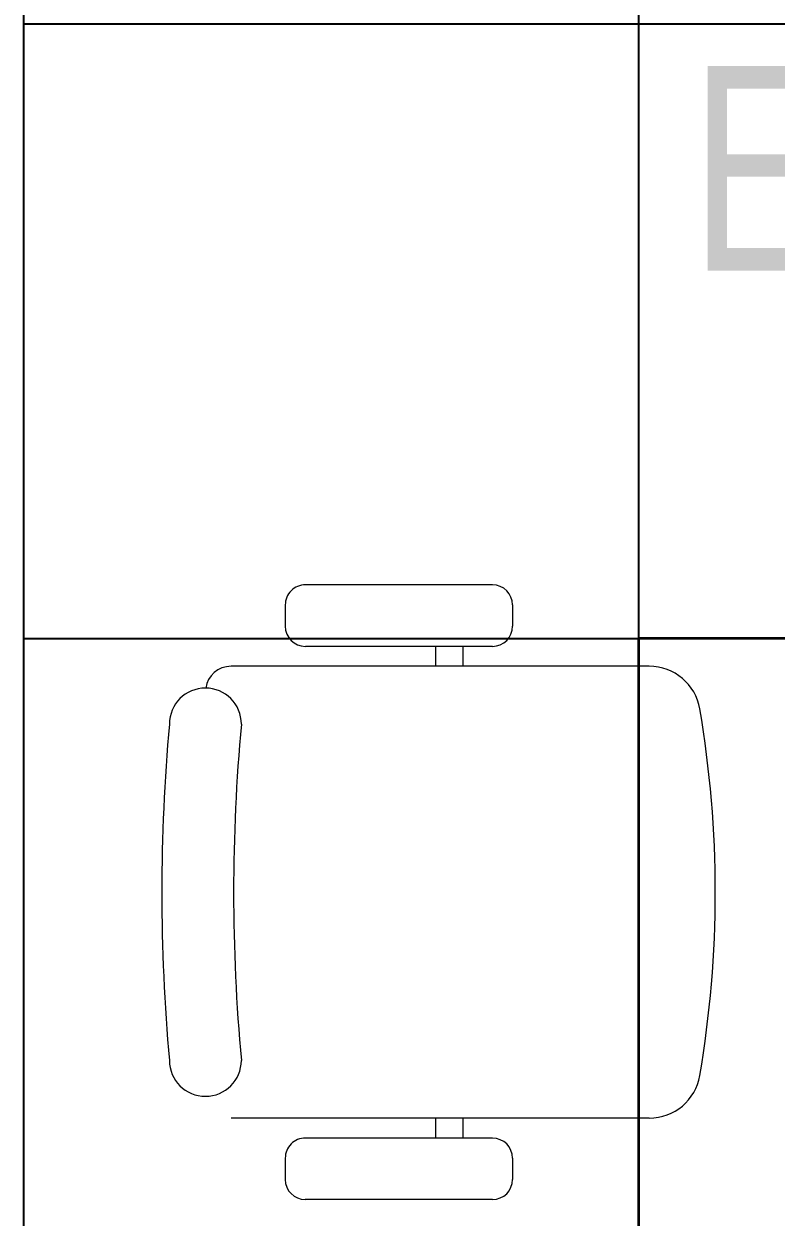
# Model space of a CAD drawing. Extents: x -12260 to 57327, y -29287 to 19916.
# Drawn here: x 39476 to 40210, y 6170 to 7335 of the extents above; entities that cross this region are included whole.
import ezdxf
from ezdxf.enums import TextEntityAlignment as Align

# ---------------------------------------------------------------- set-up
doc = ezdxf.new("R2010")
doc.units = 0
doc.header["$LTSCALE"] = 0.25
doc.linetypes.add('DASHDOT', pattern=[25.4, 12.7, -6.35, 0, -6.35])
for name, color, linetype, lineweight in [('01-First Floor$0$72_EGR_BASE_TEXT', 252, 'Continuous', 5), ('01-First Floor$0$LOADING', 253, 'Continuous', 5), ('01-First Floor$0$NEW Wall', 166, 'Continuous', 5), ('01-First Floor$0$Walls', 251, 'Continuous', 5), ('E-LITE-CIRC-NUMB', 6, 'Continuous', 25), ('E-LITE-CLNG', 150, 'Continuous', 35), ('E-LITE-CLNG-CNDT', 6, 'DASHDOT', 35), ('E-LITE-CTRL', 6, 'Continuous', 25), ('E-LITE-IDEN', 6, 'Continuous', 25)]:
    doc.layers.add(name, color=color, linetype=linetype, lineweight=lineweight)
doc.layers.add('01-First Floor$0$FALSE CEILING', color=251, linetype='Continuous')
doc.styles.add('01-First Floor$0$X3G_ENTITY_9EC9', font='swisscl.ttf', dxfattribs={"height": 0.2})
doc.styles.add('DC_SIMPLEX', font='SIMPLEX.shx', dxfattribs={"width": 0.7})

# ---------------------------------------------------------------- blocks, each defined once
blk = doc.blocks.new('*X410')
at = {"color": 0}
for p, q in [((5, 3), (5, 3)), ((5, 3), (5, 3)), ((5, 3), (5, 3)), ((5, 3), (5, 3)), ((5, 3), (5, 3)), ((5, 3), (5, 3)), ((5, 3), (5, 3)), ((5, 3), (5, 3)), ((5, 3), (5, 3)), ((5, 3), (5, 3)), ((5, 3), (5, 3)), ((5, 3), (5, 3)), ((5, 3), (5, 3)), ((5, 3), (5, 3)), ((5, 3), (5, 3)), ((5, 3), (5, 3)), ((5, 3), (5, 3)), ((5, 3), (5, 3)), ((5, 3), (5, 3)), ((5, 3), (5, 3)), ((5, 3), (5, 3)), ((5, 3), (5, 3)), ((5, 3), (5, 3)), ((5, 3), (5, 3)), ((5, 3), (5, 3)), ((5, 3), (5, 3)), ((5, 3), (5, 3)), ((5, 3), (5, 3)), ((5, 3), (5, 3)), ((5, 3), (5, 3)), ((5, 3), (5, 3)), ((5, 3), (5, 3)), ((5, 3), (5, 3)), ((5, 3), (5, 3)), ((5, 3), (5, 3)), ((5, 3), (5, 3)), ((5, 3), (5, 3)), ((5, 3), (5, 3)), ((5, 3), (5, 3)), ((5, 3), (5, 3)), ((5, 3), (5, 3)), ((5, 3), (5, 3)), ((5, 3), (5, 3)), ((5, 3), (5, 3)), ((5, 3), (5, 3)), ((5, 3), (5, 3)), ((5, 3), (5, 3)), ((5, 3), (5, 3)), ((5, 3), (5, 3)), ((5, 3), (5, 3)), ((5, 3), (5, 3)), ((5, 3), (5, 3)), ((5, 3), (5, 3)), ((5, 3), (5, 3)), ((5, 3), (5, 3)), ((5, 3), (5, 3)), ((5, 3), (5, 3)), ((5, 3), (5, 3)), ((5, 3), (5, 3)), ((5, 3), (5, 3)), ((5, 3), (5, 3)), ((5, 3), (5, 3)), ((5, 3), (5, 3)), ((5, 3), (5, 3)), ((5, 3), (5, 3)), ((5, 3), (5, 3)), ((6, 3), (5, 3)), ((5, 3), (5, 3)), ((6, 3), (5, 3)), ((5, 3), (5, 3)), ((6, 3), (5, 3)), ((5, 3), (5, 3)), ((6, 3), (5, 3)), ((5, 3), (5, 3)), ((5, 3), (5, 3)), ((5, 3), (5, 3)), ((5, 3), (5, 3)), ((5, 3), (5, 3)), ((5, 3), (5, 3)), ((5, 3), (5, 3)), ((5, 3), (5, 3)), ((5, 3), (5, 3)), ((5, 3), (5, 3)), ((5, 3), (5, 3)), ((5, 3), (5, 3)), ((5, 3), (5, 3)), ((5, 3), (5, 3)), ((5, 3), (5, 3)), ((5, 3), (5, 3)), ((5, 3), (5, 3)), ((5, 3), (5, 3)), ((5, 3), (5, 3)), ((5, 3), (5, 3)), ((5, 3), (5, 3)), ((5, 3), (5, 3)), ((5, 3), (5, 3)), ((6, 3), (6, 3)), ((6, 3), (6, 3)), ((6, 3), (6, 3)), ((6, 3), (6, 3)), ((6, 3), (6, 3)), ((6, 3), (6, 3)), ((6, 3), (6, 3)), ((6, 3), (6, 3)), ((6, 3), (6, 3)), ((6, 3), (6, 3)), ((6, 3), (6, 3)), ((6, 3), (6, 3)), ((6, 3), (6, 3)), ((6, 3), (6, 3)), ((6, 3), (6, 3)), ((6, 3), (6, 3)), ((6, 3), (6, 3)), ((6, 3), (6, 3)), ((6, 3), (6, 3)), ((6, 3), (6, 3)), ((6, 3), (6, 3)), ((6, 3), (6, 3)), ((6, 3), (6, 3)), ((6, 3), (6, 3)), ((6, 3), (6, 3)), ((6, 3), (6, 3)), ((6, 3), (6, 3)), ((6, 3), (6, 3)), ((6, 3), (6, 3)), ((6, 3), (6, 3)), ((6, 3), (6, 3)), ((6, 3), (6, 3)), ((6, 3), (6, 3)), ((6, 3), (6, 3)), ((6, 3), (6, 3)), ((6, 3), (6, 3)), ((6, 3), (6, 3)), ((6, 3), (6, 3)), ((6, 3), (6, 3)), ((6, 3), (6, 3)), ((6, 3), (6, 3)), ((6, 3), (6, 3)), ((6, 3), (6, 3)), ((6, 3), (6, 3)), ((6, 3), (6, 3)), ((6, 3), (6, 3)), ((6, 3), (6, 3)), ((6, 3), (6, 3)), ((6, 3), (6, 3)), ((6, 3), (6, 3)), ((6, 3), (6, 3)), ((6, 3), (6, 3)), ((6, 3), (6, 3)), ((6, 3), (6, 3)), ((6, 3), (6, 3)), ((6, 3), (6, 3)), ((6, 3), (6, 3)), ((6, 3), (6, 3)), ((6, 3), (6, 3)), ((6, 3), (6, 3)), ((6, 3), (6, 3)), ((6, 3), (6, 3)), ((6, 3), (6, 3)), ((6, 3), (6, 3)), ((6, 3), (6, 3)), ((6, 3), (6, 3)), ((6, 3), (6, 3)), ((6, 3), (6, 3)), ((6, 3), (6, 3)), ((6, 3), (6, 3)), ((6, 3), (6, 3)), ((6, 3), (6, 3)), ((6, 3), (6, 3)), ((6, 3), (6, 3)), ((6, 3), (6, 3)), ((6, 3), (6, 3)), ((6, 3), (6, 3)), ((6, 3), (6, 3)), ((6, 3), (6, 3)), ((6, 3), (6, 3)), ((6, 3), (6, 3)), ((6, 3), (6, 3)), ((6, 3), (6, 3)), ((6, 3), (6, 3)), ((6, 3), (6, 3)), ((6, 3), (6, 3)), ((6, 3), (6, 3)), ((6, 3), (6, 3)), ((6, 3), (6, 3)), ((6, 3), (6, 3)), ((6, 3), (6, 3)), ((6, 3), (6, 3)), ((6, 3), (6, 3)), ((6, 3), (6, 3)), ((6, 3), (6, 3)), ((6, 3), (6, 3)), ((6, 3), (6, 3)), ((6, 3), (6, 3)), ((6, 3), (6, 3)), ((6, 3), (6, 3)), ((6, 3), (6, 3)), ((6, 3), (6, 3)), ((6, 3), (6, 3)), ((6, 3), (6, 3)), ((6, 3), (6, 3)), ((6, 3), (6, 3)), ((6, 3), (6, 3)), ((6, 3), (6, 3)), ((6, 3), (6, 3)), ((6, 3), (6, 3)), ((6, 3), (6, 3)), ((6, 3), (6, 3)), ((6, 3), (6, 3)), ((6, 3), (6, 3)), ((6, 3), (6, 3)), ((6, 3), (6, 3)), ((6, 3), (6, 3)), ((6, 3), (6, 3)), ((6, 3), (6, 3)), ((6, 3), (6, 3)), ((6, 3), (6, 3)), ((6, 3), (6, 3)), ((6, 3), (6, 3)), ((6, 3), (6, 3)), ((6, 3), (6, 3)), ((6, 3), (6, 3)), ((6, 3), (6, 3)), ((6, 3), (6, 3)), ((6, 3), (6, 3)), ((6, 3), (6, 3)), ((6, 3), (6, 3)), ((6, 3), (6, 3)), ((6, 3), (6, 3)), ((6, 3), (6, 3)), ((6, 3), (6, 3)), ((6, 3), (6, 3)), ((6, 3), (6, 3)), ((6, 3), (6, 3)), ((6, 3), (6, 3)), ((6, 3), (6, 3)), ((6, 3), (6, 3)), ((6, 3), (6, 3)), ((6, 3), (6, 3)), ((6, 3), (6, 3)), ((6, 3), (6, 3)), ((6, 3), (6, 3)), ((6, 3), (6, 3)), ((6, 3), (6, 3)), ((6, 3), (6, 3)), ((6, 3), (6, 3)), ((6, 3), (6, 3)), ((6, 3), (6, 3)), ((6, 3), (6, 3)), ((6, 3), (6, 3)), ((6, 3), (6, 3)), ((6, 3), (6, 3)), ((6, 3), (6, 3)), ((6, 3), (6, 3)), ((6, 3), (6, 3)), ((6, 3), (6, 3)), ((6, 3), (6, 3)), ((6, 3), (6, 3)), ((6, 3), (6, 3)), ((6, 3), (6, 3)), ((6, 3), (6, 3)), ((6, 3), (6, 3)), ((6, 3), (6, 3)), ((6, 3), (6, 3)), ((6, 3), (6, 3)), ((6, 3), (6, 3)), ((6, 3), (6, 3)), ((6, 3), (6, 3)), ((6, 3), (6, 3)), ((6, 3), (6, 3)), ((6, 3), (6, 3)), ((6, 3), (6, 3)), ((6, 3), (6, 3)), ((6, 3), (6, 3)), ((6, 3), (6, 3)), ((6, 3), (6, 3)), ((6, 3), (6, 3)), ((6, 3), (6, 3)), ((6, 3), (6, 3)), ((6, 3), (6, 3)), ((6, 3), (6, 3)), ((6, 3), (6, 3)), ((6, 3), (6, 3)), ((6, 3), (6, 3)), ((6, 3), (6, 3)), ((6, 3), (6, 3)), ((6, 3), (6, 3)), ((6, 3), (6, 3)), ((6, 3), (6, 3)), ((6, 3), (6, 3)), ((6, 3), (6, 3)), ((6, 3), (6, 3)), ((6, 3), (6, 3)), ((6, 3), (6, 3)), ((6, 3), (6, 3)), ((6, 3), (6, 3)), ((6, 3), (6, 3)), ((6, 3), (6, 3)), ((6, 3), (6, 3)), ((6, 3), (6, 3)), ((6, 3), (5, 3)), ((6, 3), (5, 3)), ((6, 3), (5, 3)), ((6, 3), (5, 3)), ((6, 3), (5, 3)), ((6, 3), (6, 3)), ((6, 3), (6, 3)), ((6, 3), (6, 3)), ((6, 3), (6, 3)), ((6, 3), (6, 3)), ((6, 3), (6, 3)), ((6, 3), (6, 3)), ((6, 3), (6, 3)), ((6, 3), (6, 3)), ((6, 3), (6, 3)), ((6, 3), (6, 3)), ((6, 3), (6, 3)), ((6, 3), (6, 3)), ((6, 3), (6, 3)), ((6, 3), (6, 3)), ((6, 3), (6, 3)), ((6, 3), (6, 3)), ((6, 3), (6, 3)), ((6, 3), (6, 3)), ((6, 3), (6, 3)), ((6, 3), (6, 3)), ((6, 3), (6, 3)), ((6, 3), (6, 3)), ((6, 3), (6, 3)), ((6, 3), (6, 3)), ((6, 3), (6, 3)), ((6, 3), (6, 3)), ((6, 3), (6, 3)), ((6, 3), (6, 3)), ((6, 3), (6, 3)), ((6, 3), (6, 3)), ((6, 3), (6, 3)), ((6, 3), (6, 3)), ((6, 3), (6, 3)), ((6, 3), (6, 3)), ((6, 3), (6, 3)), ((6, 3), (6, 3)), ((6, 3), (6, 3)), ((6, 3), (6, 3)), ((6, 3), (6, 3)), ((6, 3), (6, 3)), ((6, 3), (6, 3)), ((6, 3), (6, 3)), ((6, 3), (6, 3)), ((6, 3), (6, 3)), ((6, 3), (6, 3)), ((6, 3), (6, 3)), ((6, 3), (6, 3)), ((6, 3), (6, 3)), ((6, 3), (6, 3)), ((6, 3), (6, 3)), ((6, 3), (6, 3)), ((6, 3), (6, 3)), ((6, 3), (6, 3)), ((6, 3), (6, 3)), ((6, 3), (6, 3)), ((6, 3), (6, 3)), ((6, 3), (6, 3)), ((6, 3), (6, 3)), ((6, 3), (6, 3)), ((6, 3), (6, 3)), ((6, 3), (6, 3)), ((6, 3), (6, 3)), ((6, 3), (6, 3)), ((6, 3), (6, 3)), ((6, 3), (6, 3)), ((6, 3), (6, 3)), ((6, 3), (6, 3)), ((6, 3), (6, 3)), ((6, 3), (6, 3)), ((6, 3), (6, 3)), ((6, 3), (6, 3)), ((6, 3), (6, 3)), ((6, 3), (6, 3)), ((6, 3), (6, 3)), ((6, 3), (6, 3)), ((6, 3), (6, 3)), ((6, 3), (6, 3)), ((6, 3), (6, 3)), ((6, 3), (6, 3)), ((6, 3), (6, 3)), ((6, 3), (6, 3)), ((6, 3), (6, 3)), ((6, 3), (6, 3)), ((6, 3), (6, 3)), ((6, 3), (6, 3)), ((6, 3), (6, 3)), ((6, 3), (6, 3)), ((6, 3), (6, 3)), ((6, 3), (6, 3)), ((6, 3), (6, 3)), ((6, 3), (6, 3)), ((6, 3), (6, 3)), ((6, 3), (6, 3)), ((6, 3), (6, 3)), ((6, 3), (6, 3)), ((6, 3), (6, 3)), ((6, 3), (6, 3)), ((6, 3), (6, 3)), ((6, 3), (6, 3)), ((6, 3), (6, 3)), ((6, 3), (6, 3)), ((6, 3), (6, 3)), ((6, 3), (6, 3)), ((6, 3), (6, 3)), ((6, 3), (6, 3)), ((6, 3), (6, 3)), ((6, 3), (6, 3)), ((6, 3), (6, 3)), ((6, 3), (6, 3)), ((6, 3), (6, 3)), ((6, 3), (6, 3)), ((6, 3), (6, 3)), ((6, 3), (6, 3)), ((6, 3), (6, 3)), ((6, 3), (6, 3)), ((6, 3), (6, 3)), ((6, 3), (6, 3)), ((6, 3), (6, 3)), ((6, 3), (6, 3)), ((6, 3), (6, 3)), ((6, 3), (6, 3)), ((6, 3), (6, 3)), ((6, 3), (6, 3)), ((6, 3), (6, 3)), ((6, 3), (6, 3)), ((6, 3), (6, 3)), ((6, 3), (6, 3)), ((6, 3), (6, 3)), ((6, 3), (6, 3)), ((6, 3), (6, 3)), ((6, 3), (6, 3)), ((6, 3), (6, 3)), ((6, 3), (6, 3)), ((6, 3), (6, 3)), ((6, 3), (6, 3)), ((6, 3), (6, 3)), ((6, 3), (6, 3)), ((6, 3), (6, 3)), ((6, 3), (6, 3)), ((6, 3), (6, 3)), ((6, 3), (6, 3)), ((6, 3), (6, 3)), ((6, 3), (6, 3)), ((6, 3), (6, 3)), ((6, 3), (6, 3)), ((6, 3), (6, 3)), ((6, 3), (6, 3)), ((6, 3), (6, 3)), ((6, 3), (6, 3)), ((6, 3), (6, 3)), ((6, 3), (6, 3)), ((6, 3), (6, 3)), ((6, 3), (6, 3)), ((6, 3), (6, 3)), ((6, 3), (6, 3)), ((6, 3), (6, 3)), ((6, 3), (6, 3)), ((6, 3), (6, 3)), ((6, 3), (6, 3)), ((6, 3), (6, 3)), ((6, 3), (6, 3)), ((6, 3), (6, 3)), ((6, 3), (6, 3)), ((6, 3), (6, 3)), ((6, 3), (6, 3)), ((6, 3), (6, 3)), ((6, 3), (6, 3)), ((6, 3), (6, 3)), ((6, 3), (6, 3)), ((6, 3), (6, 3)), ((6, 3), (6, 3)), ((6, 3), (6, 3)), ((6, 3), (6, 3)), ((6, 3), (6, 3)), ((6, 3), (6, 3)), ((6, 3), (6, 3)), ((6, 3), (6, 3)), ((6, 3), (6, 3)), ((6, 3), (6, 3)), ((6, 3), (6, 3)), ((6, 3), (6, 3)), ((6, 3), (6, 3)), ((6, 3), (6, 3)), ((6, 3), (6, 3)), ((6, 3), (6, 3)), ((6, 3), (6, 3)), ((6, 3), (6, 3)), ((6, 3), (6, 3)), ((6, 3), (6, 3)), ((6, 3), (6, 3)), ((6, 3), (6, 3)), ((6, 3), (6, 3)), ((6, 3), (6, 3)), ((6, 3), (6, 3)), ((6, 3), (6, 3)), ((6, 3), (6, 3)), ((6, 3), (6, 3)), ((6, 3), (6, 3)), ((6, 3), (6, 3)), ((6, 3), (6, 3)), ((6, 3), (6, 3)), ((6, 3), (6, 3)), ((6, 3), (6, 3)), ((6, 3), (6, 3)), ((6, 3), (6, 3)), ((6, 3), (6, 3)), ((6, 3), (6, 3)), ((6, 3), (6, 3)), ((6, 3), (6, 3)), ((6, 3), (6, 3)), ((6, 3), (6, 3)), ((6, 3), (6, 3)), ((6, 3), (6, 3)), ((6, 3), (6, 3)), ((6, 3), (6, 3)), ((6, 3), (6, 3)), ((6, 3), (6, 3)), ((6, 3), (6, 3)), ((6, 3), (6, 3)), ((6, 3), (6, 3)), ((6, 3), (6, 3)), ((6, 3), (6, 3)), ((6, 3), (6, 3)), ((6, 3), (6, 3)), ((6, 3), (6, 3)), ((6, 3), (6, 3)), ((6, 3), (6, 3)), ((6, 3), (6, 3)), ((6, 3), (6, 3)), ((6, 3), (6, 3)), ((6, 3), (6, 3)), ((6, 3), (6, 3)), ((6, 3), (6, 3)), ((6, 3), (6, 3)), ((6, 3), (6, 3)), ((6, 3), (6, 3)), ((6, 3), (6, 3)), ((6, 3), (6, 3)), ((6, 3), (6, 3)), ((6, 3), (6, 3)), ((6, 3), (6, 3)), ((6, 3), (6, 3)), ((6, 3), (6, 3)), ((6, 3), (6, 3)), ((6, 3), (6, 3)), ((6, 3), (6, 3)), ((6, 3), (6, 3)), ((6, 3), (6, 3)), ((6, 3), (6, 3)), ((6, 3), (6, 3)), ((6, 3), (6, 3)), ((6, 3), (6, 3)), ((6, 3), (6, 3)), ((6, 3), (6, 3)), ((6, 3), (6, 3)), ((6, 3), (6, 3)), ((6, 3), (6, 3)), ((6, 3), (6, 3)), ((6, 3), (6, 3)), ((6, 3), (6, 3)), ((6, 3), (6, 3)), ((6, 3), (6, 3)), ((6, 3), (6, 3)), ((6, 3), (6, 3)), ((6, 3), (6, 3)), ((6, 3), (6, 3)), ((6, 3), (6, 3)), ((6, 3), (6, 3)), ((6, 3), (6, 3)), ((6, 3), (6, 3)), ((6, 3), (6, 3)), ((6, 3), (6, 3)), ((6, 3), (6, 3)), ((6, 3), (6, 3)), ((6, 3), (6, 3)), ((6, 3), (6, 3)), ((6, 3), (6, 3)), ((6, 3), (6, 3)), ((6, 3), (6, 3)), ((6, 3), (6, 3)), ((6, 3), (6, 3)), ((6, 3), (6, 3)), ((6, 3), (6, 3)), ((6, 3), (6, 3)), ((6, 3), (6, 3)), ((6, 3), (6, 3)), ((6, 3), (6, 3)), ((6, 3), (6, 3)), ((6, 3), (6, 3)), ((6, 3), (6, 3)), ((6, 3), (6, 3)), ((6, 3), (6, 3)), ((6, 3), (6, 3)), ((6, 3), (6, 3)), ((6, 3), (6, 3)), ((6, 3), (6, 3)), ((6, 3), (6, 3)), ((6, 3), (6, 3)), ((6, 3), (6, 3)), ((6, 3), (6, 3)), ((6, 3), (6, 3)), ((6, 3), (6, 3)), ((6, 3), (6, 3)), ((6, 3), (6, 3)), ((6, 3), (6, 3)), ((6, 3), (6, 3)), ((6, 3), (6, 3)), ((6, 3), (6, 3)), ((6, 3), (6, 3)), ((6, 3), (6, 3)), ((6, 3), (6, 3)), ((6, 3), (6, 3)), ((6, 3), (6, 3)), ((6, 3), (6, 3)), ((6, 3), (6, 3)), ((6, 3), (6, 3))]:
    blk.add_line(p, q, dxfattribs=at)
blk = doc.blocks.new('*X411')
at = {"color": 0}
for p, q in [((13, 1), (13, 1)), ((13, 1), (13, 1)), ((13, 1), (13, 1)), ((13, 1), (13, 1)), ((13, 1), (13, 1)), ((13, 1), (13, 1)), ((13, 1), (13, 1)), ((13, 1), (13, 1)), ((13, 1), (13, 1)), ((13, 1), (13, 1)), ((13, 1), (13, 1)), ((13, 1), (13, 1)), ((13, 1), (13, 1)), ((13, 1), (13, 1)), ((13, 1), (13, 1)), ((13, 1), (14, 1)), ((13, 1), (14, 1)), ((13, 1), (14, 1)), ((13, 1), (13, 1)), ((13, 1), (13, 1)), ((13, 1), (13, 1)), ((13, 1), (13, 1)), ((13, 1), (13, 1)), ((13, 1), (13, 1)), ((13, 1), (13, 1)), ((13, 1), (13, 1)), ((13, 1), (13, 1)), ((13, 1), (13, 1)), ((13, 1), (13, 1)), ((13, 1), (13, 1)), ((13, 1), (13, 1)), ((13, 1), (13, 1)), ((13, 1), (13, 1)), ((13, 1), (13, 1)), ((13, 1), (13, 1)), ((13, 1), (13, 1)), ((13, 1), (13, 1)), ((13, 1), (13, 1)), ((13, 1), (13, 1)), ((13, 1), (13, 1)), ((13, 1), (13, 1)), ((13, 1), (13, 1)), ((13, 1), (13, 1)), ((13, 1), (13, 1)), ((13, 1), (13, 1)), ((13, 1), (13, 1)), ((13, 1), (13, 1)), ((13, 1), (13, 1)), ((13, 1), (13, 1)), ((13, 1), (13, 1)), ((13, 1), (13, 1)), ((13, 1), (13, 1)), ((13, 1), (13, 1)), ((13, 1), (13, 1)), ((13, 1), (13, 1)), ((13, 1), (13, 1)), ((13, 1), (13, 1)), ((13, 1), (13, 1)), ((13, 1), (13, 1)), ((13, 1), (13, 1)), ((13, 1), (13, 1)), ((13, 1), (13, 1)), ((13, 1), (13, 1)), ((13, 1), (13, 1)), ((13, 1), (13, 1)), ((13, 1), (13, 1)), ((13, 1), (13, 1)), ((13, 1), (13, 1)), ((13, 1), (13, 1)), ((13, 1), (13, 1)), ((13, 1), (13, 1)), ((13, 1), (13, 1)), ((13, 1), (13, 1)), ((13, 1), (13, 1)), ((13, 1), (13, 1)), ((13, 1), (13, 1)), ((13, 1), (13, 1)), ((13, 1), (13, 1)), ((13, 1), (13, 1)), ((13, 1), (13, 1)), ((13, 1), (13, 1)), ((13, 1), (13, 1)), ((13, 1), (13, 1)), ((13, 1), (13, 1)), ((13, 1), (13, 1)), ((13, 1), (13, 1)), ((13, 1), (13, 1)), ((13, 1), (13, 1)), ((13, 1), (13, 1)), ((13, 1), (13, 1)), ((13, 1), (13, 1)), ((13, 1), (13, 1)), ((13, 1), (13, 1)), ((13, 1), (13, 1)), ((13, 1), (13, 1)), ((13, 1), (13, 1)), ((13, 1), (13, 1)), ((13, 1), (13, 1)), ((13, 1), (13, 1)), ((13, 1), (13, 1)), ((13, 1), (13, 1)), ((13, 1), (13, 1)), ((13, 1), (13, 1)), ((13, 1), (13, 1)), ((13, 1), (13, 1)), ((13, 1), (13, 1)), ((13, 1), (13, 1)), ((13, 1), (13, 1)), ((13, 1), (13, 1)), ((13, 1), (13, 1)), ((13, 1), (13, 1)), ((13, 1), (13, 1)), ((13, 1), (13, 1)), ((13, 1), (13, 1)), ((13, 1), (13, 1)), ((13, 1), (13, 1)), ((13, 1), (13, 1)), ((13, 1), (13, 1)), ((13, 1), (13, 1)), ((13, 1), (13, 1)), ((13, 1), (13, 1)), ((13, 1), (13, 1)), ((13, 1), (13, 1)), ((13, 1), (14, 1)), ((13, 0), (13, 0)), ((13, 0), (13, 0)), ((13, 0), (13, 0)), ((13, 0), (13, 0)), ((13, 0), (13, 0)), ((13, 0), (13, 0)), ((13, 0), (13, 0)), ((13, 0), (13, 0)), ((13, 0), (13, 0)), ((13, 0), (13, 0)), ((13, 0), (13, 0)), ((13, 0), (13, 0)), ((13, 0), (13, 0)), ((13, 0), (13, 0)), ((13, 0), (13, 0)), ((13, 0), (13, 0)), ((13, 0), (13, 0)), ((13, 0), (13, 0)), ((13, 0), (13, 0)), ((13, 0), (13, 0)), ((13, 0), (13, 0)), ((13, 0), (13, 0)), ((13, 0), (13, 0)), ((13, 0), (13, 0)), ((13, 0), (13, 0)), ((13, 0), (13, 0)), ((13, 0), (13, 0)), ((13, 0), (13, 0)), ((13, 0), (13, 0)), ((13, 0), (13, 0)), ((13, 0), (13, 0)), ((13, 0), (13, 0)), ((13, 0), (13, 0)), ((13, 0), (13, 0)), ((13, 0), (13, 0)), ((13, 0), (13, 0)), ((13, 0), (13, 0)), ((13, 0), (13, 0)), ((13, 0), (13, 0)), ((13, 0), (13, 0)), ((13, 0), (13, 0)), ((13, 0), (13, 0)), ((13, 0), (13, 0)), ((13, 0), (13, 0)), ((13, 0), (13, 0)), ((13, 0), (13, 0)), ((13, 0), (13, 0)), ((13, 0), (13, 0)), ((13, 0), (14, 0)), ((13, 0), (14, 0)), ((13, 0), (13, 0)), ((13, 0), (14, 0)), ((14, 1), (14, 1)), ((14, 1), (14, 1)), ((14, 1), (14, 1)), ((14, 1), (14, 1)), ((14, 1), (14, 1)), ((14, 1), (14, 1)), ((14, 1), (14, 1)), ((14, 1), (14, 1)), ((14, 1), (14, 1)), ((14, 1), (14, 1)), ((14, 1), (14, 1)), ((14, 1), (14, 1)), ((14, 1), (14, 1)), ((14, 1), (14, 1)), ((14, 1), (14, 1)), ((14, 1), (14, 1)), ((14, 1), (14, 1)), ((14, 1), (14, 1)), ((14, 1), (14, 1)), ((14, 1), (14, 1)), ((14, 1), (14, 1)), ((14, 1), (14, 1)), ((14, 1), (14, 1)), ((14, 1), (14, 1)), ((14, 1), (14, 1)), ((14, 1), (14, 1)), ((14, 1), (14, 1)), ((14, 1), (14, 1)), ((14, 1), (14, 1)), ((14, 1), (14, 1)), ((14, 1), (14, 1)), ((14, 1), (14, 1)), ((14, 1), (14, 1)), ((14, 1), (14, 1)), ((14, 1), (14, 1)), ((14, 1), (14, 1)), ((14, 1), (14, 1)), ((14, 1), (14, 1)), ((14, 1), (14, 1)), ((14, 1), (14, 1)), ((14, 1), (14, 1)), ((14, 1), (14, 1)), ((14, 1), (14, 1)), ((14, 1), (14, 1)), ((14, 1), (14, 1)), ((14, 1), (14, 1)), ((14, 1), (14, 1)), ((14, 1), (14, 1)), ((14, 1), (14, 1)), ((14, 1), (14, 1)), ((14, 1), (14, 1)), ((14, 1), (14, 1)), ((14, 1), (14, 1)), ((14, 1), (14, 1)), ((14, 1), (14, 1)), ((14, 1), (14, 1)), ((14, 1), (14, 1)), ((14, 1), (14, 1)), ((14, 1), (14, 1)), ((14, 1), (14, 1)), ((14, 1), (14, 1)), ((14, 1), (14, 1)), ((14, 1), (14, 1)), ((14, 1), (14, 1)), ((14, 1), (14, 1)), ((14, 1), (14, 1)), ((14, 1), (14, 1)), ((14, 1), (14, 1)), ((14, 1), (14, 1)), ((14, 1), (14, 1)), ((14, 1), (14, 1)), ((14, 1), (14, 1)), ((14, 1), (14, 1)), ((14, 1), (14, 1)), ((14, 1), (14, 1)), ((14, 1), (14, 1)), ((14, 1), (14, 1)), ((14, 1), (14, 1)), ((14, 1), (14, 1)), ((14, 1), (14, 1)), ((14, 1), (14, 1)), ((14, 1), (14, 1)), ((14, 1), (14, 1)), ((14, 1), (14, 1)), ((14, 1), (14, 1)), ((14, 1), (14, 1)), ((14, 1), (14, 1)), ((14, 1), (14, 1)), ((14, 1), (14, 1)), ((14, 1), (14, 1)), ((14, 1), (14, 1)), ((14, 1), (14, 1)), ((14, 1), (14, 1)), ((14, 1), (14, 1)), ((14, 0), (14, 0)), ((14, 0), (14, 0)), ((14, 0), (14, 0)), ((14, 0), (14, 0)), ((14, 0), (14, 0)), ((14, 0), (14, 0)), ((14, 0), (14, 0)), ((14, 0), (14, 0)), ((14, 0), (14, 0)), ((14, 0), (14, 0)), ((14, 0), (14, 0)), ((14, 0), (14, 0)), ((14, 0), (14, 0)), ((14, 0), (14, 0)), ((14, 0), (14, 0)), ((14, 0), (14, 0)), ((14, 0), (14, 0)), ((14, 0), (14, 0)), ((14, 0), (14, 0)), ((14, 0), (14, 0)), ((14, 0), (14, 0)), ((14, 0), (14, 0)), ((14, 0), (14, 0)), ((14, 0), (14, 0)), ((14, 0), (14, 0)), ((14, 0), (14, 0)), ((14, 0), (14, 0)), ((14, 0), (14, 0)), ((14, 0), (14, 0)), ((14, 0), (14, 0)), ((14, 0), (14, 0)), ((14, 0), (14, 0)), ((14, 0), (14, 0)), ((14, 0), (14, 0)), ((14, 0), (14, 0)), ((14, 0), (14, 0)), ((14, 0), (14, 0)), ((14, 0), (14, 0)), ((14, 0), (14, 0)), ((14, 0), (14, 0)), ((14, 0), (14, 0)), ((14, 0), (14, 0)), ((14, 0), (14, 0)), ((14, 0), (14, 0)), ((14, 0), (14, 0)), ((14, 0), (14, 0)), ((14, 0), (14, 0)), ((14, 0), (14, 0)), ((13, 0), (13, 0)), ((13, 0), (14, 0)), ((13, 0), (13, 0)), ((13, 0), (14, 0)), ((13, 0), (13, 0)), ((13, 0), (14, 0)), ((13, 0), (13, 0)), ((13, 0), (13, 0)), ((13, 0), (13, 0)), ((13, 0), (13, 0)), ((13, 0), (14, 0)), ((13, 0), (13, 0)), ((13, 0), (14, 0)), ((13, 0), (13, 0)), ((13, 0), (14, 0)), ((13, 0), (13, 0)), ((13, 0), (14, 0)), ((13, 0), (13, 0)), ((13, 0), (14, 0)), ((13, 0), (13, 0)), ((13, 0), (14, 0)), ((13, 0), (13, 0)), ((13, 0), (14, 0)), ((13, 0), (13, 0)), ((13, 0), (13, 0)), ((13, 0), (13, 0)), ((13, 0), (14, 0)), ((13, 0), (13, 0)), ((13, 0), (14, 0)), ((13, 0), (13, 0)), ((13, 0), (14, 0)), ((13, 0), (13, 0)), ((13, 0), (14, 0)), ((13, 0), (13, 0)), ((13, 0), (13, 0)), ((13, 0), (13, 0)), ((13, 0), (13, 0)), ((13, 0), (13, 0)), ((13, 0), (13, 0)), ((13, 0), (13, 0)), ((13, 0), (13, 0)), ((13, 0), (13, 0)), ((13, 0), (13, 0)), ((13, 0), (13, 0)), ((13, 0), (13, 0)), ((13, 0), (13, 0)), ((13, 0), (13, 0)), ((13, 0), (13, 0)), ((13, 0), (13, 0)), ((13, 0), (13, 0)), ((13, 0), (13, 0)), ((13, 0), (13, 0)), ((13, 0), (13, 0)), ((13, 0), (13, 0)), ((13, 0), (13, 0)), ((13, 0), (13, 0)), ((13, 0), (13, 0)), ((13, 0), (13, 0)), ((13, 0), (13, 0)), ((13, 0), (13, 0)), ((13, 0), (13, 0)), ((13, 0), (13, 0)), ((13, 0), (13, 0)), ((13, 0), (13, 0)), ((13, -1), (13, -1)), ((13, -1), (13, -1)), ((13, -1), (13, -1)), ((13, -1), (13, -1)), ((13, -1), (13, -1)), ((13, -1), (14, -1)), ((13, -1), (13, -1)), ((14, 0), (14, 0)), ((14, 0), (14, 0)), ((14, 0), (14, 0)), ((14, 0), (14, 0)), ((14, 0), (14, 0)), ((14, 0), (14, 0)), ((14, 0), (14, 0)), ((14, 0), (14, 0)), ((14, 0), (14, 0)), ((14, 0), (14, 0)), ((14, 0), (14, 0)), ((14, 0), (14, 0)), ((14, 0), (14, 0)), ((14, 0), (14, 0)), ((14, 0), (14, 0)), ((13, 0), (14, 0)), ((14, 0), (14, 0)), ((14, 0), (14, 0)), ((14, 0), (14, 0)), ((14, 0), (14, 0)), ((14, 0), (14, 0)), ((14, 0), (14, 0)), ((14, 0), (14, 0)), ((14, 0), (14, 0)), ((14, 0), (14, 0)), ((14, 0), (14, 0)), ((14, 0), (14, 0)), ((14, 0), (14, 0)), ((14, 0), (14, 0)), ((14, 0), (14, 0)), ((14, 0), (14, 0)), ((14, 0), (14, 0)), ((14, 0), (14, 0)), ((14, 0), (14, 0)), ((14, 0), (14, 0)), ((14, 0), (14, 0)), ((14, 0), (14, 0)), ((14, 0), (14, 0)), ((14, 0), (14, 0)), ((14, 0), (14, 0)), ((14, 0), (14, 0)), ((14, 0), (14, 0)), ((14, 0), (14, 0)), ((14, 0), (14, 0)), ((14, 0), (14, 0)), ((14, 0), (14, 0)), ((14, 0), (14, 0)), ((14, 0), (14, 0)), ((14, 0), (14, 0)), ((14, 0), (14, 0)), ((14, -1), (14, -1)), ((14, -1), (14, -1)), ((14, -1), (14, -1)), ((14, -1), (14, -1)), ((14, -1), (14, -1))]:
    blk.add_line(p, q, dxfattribs=at)
blk = doc.blocks.new('01-First Floor$0$GF21018-P')
at = {"color": 0}
for p, q in [((-0.2207, 0.4756), (-0.2207, 0.0675)), ((0.2205, 0.4756), (0.2205, 0.0675)), ((-0.2806, 0.3422), (-0.2598, 0.3422)), ((0.2596, 0.3422), (0.2804, 0.3422)), ((-0.3002, 0.3226), (-0.3002, 0.14)), ((-0.2402, 0.3226), (-0.2402, 0.14)), ((0.24, 0.3226), (0.24, 0.14)), ((0.3, 0.3226), (0.3, 0.14)), ((-0.2402, 0.2937), (-0.2207, 0.2937)), ((0.2205, 0.2937), (0.24, 0.2937)), ((-0.2402, 0.2671), (-0.2207, 0.2671)), ((0.2205, 0.2671), (0.24, 0.2671)), ((-0.2806, 0.1204), (-0.2598, 0.1204)), ((0.2596, 0.1204), (0.2804, 0.1204))]:
    blk.add_line(p, q, dxfattribs=at)
for points in [[(0.24, 0.2937), (0.24, 0.2937), (0.24, 0.2937), (0.24, 0.2937), (0.24, 0.2937), (0.24, 0.2937), (0.24, 0.2937), (0.24, 0.2937), (0.24, 0.2937), (0.24, 0.2937), (0.24, 0.2937), (0.24, 0.2937), (0.24, 0.2937), (0.24, 0.2937), (0.24, 0.2937), (0.24, 0.2937), (0.24, 0.2937), (0.24, 0.2937), (0.24, 0.2937), (0.24, 0.2937), (0.24, 0.2937), (0.24, 0.2937), (0.24, 0.2937), (0.24, 0.2937), (0.24, 0.2937), (0.24, 0.2937), (0.24, 0.2937), (0.24, 0.2937), (0.24, 0.2937), (0.24, 0.2937), (0.24, 0.2937), (0.24, 0.2937), (0.24, 0.2937), (0.24, 0.2937), (0.24, 0.2937), (0.24, 0.2937), (0.24, 0.2937), (0.24, 0.2937), (0.24, 0.2937), (0.24, 0.2937), (0.24, 0.2937), (0.24, 0.2937), (0.24, 0.2937), (0.24, 0.2937), (0.24, 0.2937), (0.24, 0.2937), (0.24, 0.2937), (0.24, 0.2937), (0.24, 0.2937), (0.24, 0.2937), (0.24, 0.2937), (0.24, 0.2937), (0.24, 0.2937), (0.24, 0.2937), (0.24, 0.2937), (0.24, 0.2937), (0.24, 0.2937), (0.24, 0.2937), (0.24, 0.2937), (0.24, 0.2937), (0.24, 0.2937), (0.24, 0.2937), (0.24, 0.2937), (0.24, 0.2937), (0.24, 0.2937), (0.24, 0.2937), (0.24, 0.2937), (0.24, 0.2937), (0.24, 0.2937), (0.24, 0.2937), (0.24, 0.2937), (0.24, 0.2937), (0.24, 0.2937), (0.24, 0.2937), (0.24, 0.2937), (0.24, 0.2937), (0.24, 0.2937), (0.24, 0.2937), (0.24, 0.2937), (0.24, 0.2937), (0.24, 0.2937), (0.24, 0.2937), (0.24, 0.2937), (0.24, 0.2937), (0.24, 0.2937), (0.24, 0.2937), (0.24, 0.2937), (0.24, 0.2937), (0.24, 0.2937), (0.24, 0.2937), (0.24, 0.2937), (0.24, 0.2937), (0.24, 0.2937), (0.24, 0.2937), (0.24, 0.2937), (0.24, 0.2937), (0.24, 0.2937), (0.24, 0.2937), (0.24, 0.2937), (0.24, 0.2937), (0.24, 0.2937), (0.24, 0.2937), (0.24, 0.2937), (0.24, 0.2937), (0.24, 0.2937), (0.24, 0.2937), (0.24, 0.2937), (0.24, 0.2937), (0.24, 0.2937), (0.24, 0.2937), (0.24, 0.2937), (0.24, 0.2937), (0.24, 0.2937), (0.24, 0.2937), (0.24, 0.2937), (0.24, 0.2937), (0.24, 0.2937), (0.24, 0.2937), (0.24, 0.2937), (0.24, 0.2937), (0.24, 0.2937), (0.24, 0.2937), (0.24, 0.2937), (0.24, 0.2937), (0.24, 0.2937), (0.24, 0.2937), (0.24, 0.2937), (0.24, 0.2937), (0.24, 0.2937), (0.24, 0.2937), (0.24, 0.2937), (0.24, 0.2937), (0.24, 0.2937), (0.24, 0.2937), (0.24, 0.2937), (0.24, 0.2937), (0.24, 0.2937), (0.24, 0.2937), (0.24, 0.2937), (0.24, 0.2937), (0.24, 0.2937), (0.24, 0.2937), (0.24, 0.2937), (0.24, 0.2937), (0.24, 0.2937), (0.24, 0.2937), (0.24, 0.2937), (0.24, 0.2937), (0.24, 0.2937), (0.24, 0.2937), (0.24, 0.2937), (0.24, 0.2937), (0.24, 0.2937), (0.24, 0.2937), (0.24, 0.2937), (0.24, 0.2937), (0.24, 0.2937), (0.24, 0.2937), (0.24, 0.2937), (0.24, 0.2937), (0.24, 0.2937), (0.24, 0.2937), (0.24, 0.2937), (0.24, 0.2937), (0.24, 0.2937), (0.24, 0.2937), (0.24, 0.2937), (0.24, 0.2937), (0.24, 0.2937), (0.24, 0.2937), (0.24, 0.2937), (0.24, 0.2937), (0.24, 0.2937), (0.24, 0.2937), (0.24, 0.2937), (0.24, 0.2937), (0.24, 0.2937), (0.24, 0.2937), (0.24, 0.2937), (0.24, 0.2937), (0.24, 0.2937), (0.24, 0.2937), (0.24, 0.2937), (0.24, 0.2937), (0.24, 0.2937), (0.24, 0.2937), (0.24, 0.2937), (0.24, 0.2937), (0.24, 0.2937), (0.24, 0.2937), (0.24, 0.2937), (0.24, 0.2937), (0.24, 0.2937), (0.24, 0.2937), (0.24, 0.2937), (0.24, 0.2937), (0.24, 0.2937), (0.24, 0.2937), (0.24, 0.2937), (0.24, 0.2937), (0.24, 0.2937), (0.24, 0.2937), (0.24, 0.2937), (0.24, 0.2937), (0.24, 0.2937), (0.24, 0.2937), (0.24, 0.2937), (0.24, 0.2937), (0.24, 0.2937), (0.24, 0.2937), (0.24, 0.2937), (0.24, 0.2937), (0.24, 0.2937), (0.24, 0.2937), (0.24, 0.2937), (0.24, 0.2937), (0.24, 0.2937), (0.24, 0.2937), (0.24, 0.2937), (0.24, 0.2937), (0.24, 0.2937), (0.24, 0.2937), (0.24, 0.2937), (0.24, 0.2937), (0.24, 0.2937), (0.24, 0.2937), (0.24, 0.2937), (0.24, 0.2937), (0.24, 0.2937), (0.24, 0.2937), (0.24, 0.2937), (0.24, 0.2937), (0.24, 0.2937), (0.24, 0.2937), (0.24, 0.2937), (0.24, 0.2937), (0.24, 0.2937), (0.24, 0.2937), (0.24, 0.2937), (0.24, 0.2937), (0.24, 0.2937), (0.24, 0.2937), (0.24, 0.2937), (0.24, 0.2937), (0.24, 0.2937), (0.24, 0.2937), (0.24, 0.2937), (0.24, 0.2937), (0.24, 0.2937), (0.24, 0.2937), (0.24, 0.2937), (0.24, 0.2937), (0.24, 0.2937), (0.24, 0.2937), (0.24, 0.2937), (0.24, 0.2937), (0.24, 0.2937), (0.24, 0.2937), (0.24, 0.2937), (0.24, 0.2937), (0.24, 0.2937), (0.24, 0.2937), (0.24, 0.2937), (0.24, 0.2937), (0.24, 0.2937), (0.24, 0.2937), (0.24, 0.2937), (0.24, 0.2937), (0.24, 0.2937), (0.24, 0.2937), (0.24, 0.2937), (0.24, 0.2937), (0.24, 0.2937), (0.24, 0.2937), (0.24, 0.2937), (0.24, 0.2937), (0.24, 0.2937)], [(0.24, 0.2937), (0.24, 0.2937), (0.24, 0.2937), (0.24, 0.2937), (0.24, 0.2937), (0.24, 0.2937), (0.24, 0.2937), (0.24, 0.2937), (0.24, 0.2937), (0.24, 0.2937), (0.24, 0.2937), (0.24, 0.2937), (0.24, 0.2937), (0.24, 0.2937), (0.24, 0.2937), (0.24, 0.2937), (0.24, 0.2937), (0.24, 0.2937), (0.24, 0.2937), (0.24, 0.2937), (0.24, 0.2937), (0.24, 0.2937), (0.24, 0.2937), (0.24, 0.2937), (0.24, 0.2937), (0.24, 0.2937), (0.24, 0.2937), (0.24, 0.2937), (0.24, 0.2937), (0.24, 0.2937), (0.24, 0.2937), (0.24, 0.2937), (0.24, 0.2937), (0.24, 0.2937), (0.24, 0.2937), (0.24, 0.2937), (0.24, 0.2937), (0.24, 0.2937), (0.24, 0.2937), (0.24, 0.2937), (0.24, 0.2937), (0.24, 0.2937), (0.24, 0.2937), (0.24, 0.2937), (0.24, 0.2937), (0.24, 0.2937), (0.24, 0.2937), (0.24, 0.2937), (0.24, 0.2937), (0.24, 0.2937), (0.24, 0.2937), (0.24, 0.2937), (0.24, 0.2937), (0.24, 0.2937), (0.24, 0.2937), (0.24, 0.2937), (0.24, 0.2937), (0.24, 0.2937), (0.24, 0.2937), (0.24, 0.2937), (0.24, 0.2937), (0.24, 0.2937), (0.24, 0.2937), (0.24, 0.2937), (0.24, 0.2937), (0.24, 0.2937), (0.24, 0.2937), (0.24, 0.2937), (0.24, 0.2937), (0.24, 0.2937), (0.24, 0.2937), (0.24, 0.2937), (0.24, 0.2937), (0.24, 0.2937), (0.24, 0.2937), (0.24, 0.2937), (0.24, 0.2937), (0.24, 0.2937), (0.24, 0.2937), (0.24, 0.2937), (0.24, 0.2937), (0.24, 0.2937), (0.24, 0.2937), (0.24, 0.2937), (0.24, 0.2937), (0.24, 0.2937), (0.24, 0.2937), (0.24, 0.2937), (0.24, 0.2937), (0.24, 0.2937), (0.24, 0.2937), (0.24, 0.2937), (0.24, 0.2937), (0.24, 0.2937), (0.24, 0.2937), (0.24, 0.2937), (0.24, 0.2937), (0.24, 0.2937), (0.24, 0.2937), (0.24, 0.2937), (0.24, 0.2937), (0.24, 0.2937), (0.24, 0.2937), (0.24, 0.2937), (0.24, 0.2937), (0.24, 0.2937), (0.24, 0.2937), (0.24, 0.2937), (0.24, 0.2937), (0.24, 0.2937), (0.24, 0.2937), (0.24, 0.2937), (0.24, 0.2937), (0.24, 0.2937), (0.24, 0.2937), (0.24, 0.2937), (0.24, 0.2937), (0.24, 0.2937), (0.24, 0.2937), (0.24, 0.2937), (0.24, 0.2937), (0.24, 0.2937), (0.24, 0.2937), (0.24, 0.2937), (0.24, 0.2937), (0.24, 0.2937), (0.24, 0.2937), (0.24, 0.2937), (0.24, 0.2937), (0.24, 0.2937), (0.24, 0.2937), (0.24, 0.2937), (0.24, 0.2937), (0.24, 0.2937), (0.24, 0.2937), (0.24, 0.2937), (0.24, 0.2937), (0.24, 0.2937), (0.24, 0.2937), (0.24, 0.2937), (0.24, 0.2937), (0.24, 0.2937), (0.24, 0.2937), (0.24, 0.2937), (0.24, 0.2937), (0.24, 0.2937), (0.24, 0.2937), (0.24, 0.2937), (0.24, 0.2937), (0.24, 0.2937), (0.24, 0.2937), (0.24, 0.2937), (0.24, 0.2937), (0.24, 0.2937), (0.24, 0.2937), (0.24, 0.2937), (0.24, 0.2937), (0.24, 0.2937), (0.24, 0.2937), (0.24, 0.2937), (0.24, 0.2937), (0.24, 0.2937), (0.24, 0.2937), (0.24, 0.2937), (0.24, 0.2937), (0.24, 0.2937), (0.24, 0.2937), (0.24, 0.2937), (0.24, 0.2937), (0.24, 0.2937), (0.24, 0.2937), (0.24, 0.2937), (0.24, 0.2937), (0.24, 0.2937), (0.24, 0.2937), (0.24, 0.2937), (0.24, 0.2937), (0.24, 0.2937), (0.24, 0.2937), (0.24, 0.2937), (0.24, 0.2937), (0.24, 0.2937), (0.24, 0.2937), (0.24, 0.2937), (0.24, 0.2937), (0.24, 0.2937), (0.24, 0.2937), (0.24, 0.2937), (0.24, 0.2937), (0.24, 0.2937), (0.24, 0.2937), (0.24, 0.2937), (0.24, 0.2937), (0.24, 0.2937), (0.24, 0.2937), (0.24, 0.2937), (0.24, 0.2937), (0.24, 0.2937), (0.24, 0.2937), (0.24, 0.2937), (0.24, 0.2937), (0.24, 0.2937), (0.24, 0.2937), (0.24, 0.2937), (0.24, 0.2937), (0.24, 0.2937), (0.24, 0.2937), (0.24, 0.2937), (0.24, 0.2937), (0.24, 0.2937), (0.24, 0.2937), (0.24, 0.2937), (0.24, 0.2937), (0.24, 0.2937), (0.24, 0.2937), (0.24, 0.2937), (0.24, 0.2937), (0.24, 0.2937), (0.24, 0.2937)], [(0.24, 0.2937), (0.24, 0.2937), (0.24, 0.2937), (0.24, 0.2937), (0.24, 0.2937), (0.24, 0.2937), (0.24, 0.2937), (0.24, 0.2937), (0.24, 0.2937), (0.24, 0.2937), (0.24, 0.2937), (0.24, 0.2937), (0.24, 0.2937), (0.24, 0.2937), (0.24, 0.2937), (0.24, 0.2937), (0.24, 0.2937), (0.24, 0.2937), (0.24, 0.2937), (0.24, 0.2937), (0.24, 0.2937), (0.24, 0.2937), (0.24, 0.2937), (0.24, 0.2937), (0.24, 0.2937), (0.24, 0.2937), (0.24, 0.2937), (0.24, 0.2937), (0.24, 0.2937), (0.24, 0.2937), (0.24, 0.2937), (0.24, 0.2937), (0.24, 0.2937), (0.24, 0.2937), (0.24, 0.2937), (0.24, 0.2937), (0.24, 0.2937), (0.24, 0.2937), (0.24, 0.2937), (0.24, 0.2937), (0.24, 0.2937), (0.24, 0.2937), (0.24, 0.2937), (0.24, 0.2937), (0.24, 0.2937), (0.24, 0.2937), (0.24, 0.2937), (0.24, 0.2937), (0.24, 0.2937), (0.24, 0.2937), (0.24, 0.2937), (0.24, 0.2937), (0.24, 0.2937), (0.24, 0.2937), (0.24, 0.2937), (0.24, 0.2937), (0.24, 0.2937), (0.24, 0.2937), (0.24, 0.2937), (0.24, 0.2937), (0.24, 0.2937), (0.24, 0.2937), (0.24, 0.2937), (0.24, 0.2937), (0.24, 0.2937), (0.24, 0.2937), (0.24, 0.2937), (0.24, 0.2937), (0.24, 0.2937), (0.24, 0.2937), (0.24, 0.2937), (0.24, 0.2937), (0.24, 0.2937), (0.24, 0.2937), (0.24, 0.2937), (0.24, 0.2937), (0.24, 0.2937), (0.24, 0.2937), (0.24, 0.2937), (0.24, 0.2937), (0.24, 0.2937), (0.24, 0.2937), (0.24, 0.2937), (0.24, 0.2937), (0.24, 0.2937), (0.24, 0.2937), (0.24, 0.2937), (0.24, 0.2937), (0.24, 0.2937), (0.24, 0.2937), (0.24, 0.2937), (0.24, 0.2937), (0.24, 0.2937), (0.24, 0.2937), (0.24, 0.2937), (0.24, 0.2937), (0.24, 0.2937), (0.24, 0.2937), (0.24, 0.2937), (0.24, 0.2937), (0.24, 0.2937), (0.24, 0.2937), (0.24, 0.2937), (0.24, 0.2937), (0.24, 0.2937), (0.24, 0.2937), (0.24, 0.2937), (0.24, 0.2937), (0.24, 0.2937), (0.24, 0.2937), (0.24, 0.2937), (0.24, 0.2937), (0.24, 0.2937), (0.24, 0.2937), (0.24, 0.2937), (0.24, 0.2937), (0.24, 0.2937), (0.24, 0.2937), (0.24, 0.2937), (0.24, 0.2937), (0.24, 0.2937), (0.24, 0.2937), (0.24, 0.2937), (0.24, 0.2937), (0.24, 0.2937), (0.24, 0.2937), (0.24, 0.2937), (0.24, 0.2937), (0.24, 0.2937), (0.24, 0.2937), (0.24, 0.2937), (0.24, 0.2937), (0.24, 0.2937), (0.24, 0.2937), (0.24, 0.2937), (0.24, 0.2937), (0.24, 0.2937), (0.24, 0.2937), (0.24, 0.2937), (0.24, 0.2937), (0.24, 0.2937), (0.24, 0.2937), (0.24, 0.2937), (0.24, 0.2937), (0.24, 0.2937), (0.24, 0.2937), (0.24, 0.2937), (0.24, 0.2937), (0.24, 0.2937), (0.24, 0.2937), (0.24, 0.2937), (0.24, 0.2937), (0.24, 0.2937), (0.24, 0.2937), (0.24, 0.2937), (0.24, 0.2937), (0.24, 0.2937), (0.24, 0.2937), (0.24, 0.2937), (0.24, 0.2937), (0.24, 0.2937), (0.24, 0.2937), (0.24, 0.2937), (0.24, 0.2937), (0.24, 0.2937), (0.24, 0.2937), (0.24, 0.2937), (0.24, 0.2937), (0.24, 0.2937), (0.24, 0.2937), (0.24, 0.2937), (0.24, 0.2937), (0.24, 0.2937), (0.24, 0.2937), (0.24, 0.2937), (0.24, 0.2937), (0.24, 0.2937), (0.24, 0.2937), (0.24, 0.2937), (0.24, 0.2937), (0.24, 0.2937), (0.24, 0.2937), (0.24, 0.2937), (0.24, 0.2937), (0.24, 0.2937), (0.24, 0.2937), (0.24, 0.2937), (0.24, 0.2937), (0.24, 0.2937), (0.24, 0.2937), (0.24, 0.2937), (0.24, 0.2937), (0.24, 0.2937), (0.24, 0.2937), (0.24, 0.2937), (0.24, 0.2937), (0.24, 0.2937), (0.24, 0.2937), (0.24, 0.2937), (0.24, 0.2937), (0.24, 0.2937), (0.24, 0.2937), (0.24, 0.2937), (0.24, 0.2937), (0.24, 0.2937), (0.24, 0.2937), (0.24, 0.2937), (0.24, 0.2937), (0.24, 0.2937), (0.24, 0.2937), (0.24, 0.2937), (0.24, 0.2937), (0.24, 0.2937), (0.24, 0.2937)]]:
    blk.add_lwpolyline(points, close=True, dxfattribs=at)
for centre, radius, start, end in [((-0.0001, -0.5295), 1.0695, 80.3671, 99.6329), ((-0.1707, 0.4756), 0.05, 99.6329, 180), ((0.1705, 0.4756), 0.05, 0, 80.3671), ((-0.2806, 0.3226), 0.0196, 90, 180), ((-0.2598, 0.3226), 0.0196, 360, 90), ((0.2596, 0.3226), 0.0196, 90, 180), ((0.2804, 0.3226), 0.0196, 0, 90), ((-0.2806, 0.14), 0.0196, 180, 270), ((-0.2598, 0.14), 0.0196, 270, 360), ((0.2596, 0.14), 0.0196, 180, 270), ((0.2804, 0.14), 0.0196, 270, 0), ((-0.1643, 0.0425), 0.0351, 90, 270), ((0, 1.8467), 1.7767, 264.6946, 275.3053), ((0.1641, 0.0425), 0.0351, 270, 90), ((-0.1957, 0.0675), 0.025, 180, 261.4721), ((0, 1.8314), 1.8314, 264.8532, 275.147)]:
    blk.add_arc(centre, radius, start, end, dxfattribs=at)
at = {"layer": '01-First Floor$0$NEW Wall', "color": 0, "linetype": 'Continuous'}
for points in [[(0.24, 0.2937), (0.24, 0.2937), (0.24, 0.2937), (0.24, 0.2937), (0.24, 0.2937), (0.24, 0.2937), (0.24, 0.2937), (0.24, 0.2937)], [(0.24, 0.2937), (0.24, 0.2937), (0.24, 0.2937), (0.24, 0.2937), (0.24, 0.2937), (0.24, 0.2937), (0.24, 0.2937)], [(0.24, 0.2937), (0.24, 0.2937), (0.24, 0.2937), (0.24, 0.2937), (0.24, 0.2937), (0.24, 0.2937), (0.24, 0.2937), (0.24, 0.2937), (0.24, 0.2937)], [(0.24, 0.2937), (0.24, 0.2937), (0.24, 0.2937), (0.24, 0.2937), (0.24, 0.2937), (0.24, 0.2937), (0.24, 0.2937), (0.24, 0.2937), (0.24, 0.2937), (0.24, 0.2937)], [(0.24, 0.2937), (0.24, 0.2937), (0.24, 0.2937), (0.24, 0.2937), (0.24, 0.2937), (0.24, 0.2937), (0.24, 0.2937), (0.24, 0.2937), (0.24, 0.2937), (0.24, 0.2937), (0.24, 0.2937), (0.24, 0.2937), (0.24, 0.2937), (0.24, 0.2937), (0.24, 0.2937)], [(0.24, 0.2937), (0.24, 0.2937), (0.24, 0.2937), (0.24, 0.2937), (0.24, 0.2937), (0.24, 0.2937), (0.24, 0.2937), (0.24, 0.2937), (0.24, 0.2937), (0.24, 0.2937)], [(0.24, 0.2937), (0.24, 0.2937), (0.24, 0.2937), (0.24, 0.2937), (0.24, 0.2937), (0.24, 0.2937), (0.24, 0.2937), (0.24, 0.2937), (0.24, 0.2937), (0.24, 0.2937)], [(0.24, 0.2937), (0.24, 0.2937), (0.24, 0.2937), (0.24, 0.2937), (0.24, 0.2937), (0.24, 0.2937), (0.24, 0.2937), (0.24, 0.2937), (0.24, 0.2937), (0.24, 0.2937)], [(0.24, 0.2937), (0.24, 0.2937), (0.24, 0.2937), (0.24, 0.2937), (0.24, 0.2937), (0.24, 0.2937), (0.24, 0.2937), (0.24, 0.2937), (0.24, 0.2937), (0.24, 0.2937), (0.24, 0.2937), (0.24, 0.2937), (0.24, 0.2937), (0.24, 0.2937), (0.24, 0.2937), (0.24, 0.2937), (0.24, 0.2937), (0.24, 0.2937)], [(0.24, 0.2937), (0.24, 0.2937), (0.24, 0.2937), (0.24, 0.2937), (0.24, 0.2937), (0.24, 0.2937), (0.24, 0.2937), (0.24, 0.2937), (0.24, 0.2937), (0.24, 0.2937), (0.24, 0.2937), (0.24, 0.2937)], [(0.24, 0.2937), (0.24, 0.2937), (0.24, 0.2937), (0.24, 0.2937), (0.24, 0.2937), (0.24, 0.2937), (0.24, 0.2937)], [(0.24, 0.2937), (0.24, 0.2937), (0.24, 0.2937), (0.24, 0.2937), (0.24, 0.2937), (0.24, 0.2937), (0.24, 0.2937), (0.24, 0.2937), (0.24, 0.2937), (0.24, 0.2937), (0.24, 0.2937), (0.24, 0.2937), (0.24, 0.2937), (0.24, 0.2937), (0.24, 0.2937), (0.24, 0.2937), (0.24, 0.2937), (0.24, 0.2937), (0.24, 0.2937), (0.24, 0.2937), (0.24, 0.2937), (0.24, 0.2937), (0.24, 0.2937), (0.24, 0.2937), (0.24, 0.2937), (0.24, 0.2937), (0.24, 0.2937), (0.24, 0.2937), (0.24, 0.2937), (0.24, 0.2937), (0.24, 0.2937), (0.24, 0.2937), (0.24, 0.2937), (0.24, 0.2937), (0.24, 0.2937), (0.24, 0.2937), (0.24, 0.2937), (0.24, 0.2937), (0.24, 0.2937), (0.24, 0.2937), (0.24, 0.2937), (0.24, 0.2937), (0.24, 0.2937), (0.24, 0.2937), (0.24, 0.2937), (0.24, 0.2937), (0.24, 0.2937), (0.24, 0.2937), (0.24, 0.2937), (0.24, 0.2937), (0.24, 0.2937), (0.24, 0.2937), (0.24, 0.2937), (0.24, 0.2937), (0.24, 0.2937), (0.24, 0.2937), (0.24, 0.2937), (0.24, 0.2937), (0.24, 0.2937), (0.24, 0.2937), (0.24, 0.2937), (0.24, 0.2937), (0.24, 0.2937), (0.24, 0.2937), (0.24, 0.2937), (0.24, 0.2937), (0.24, 0.2937), (0.24, 0.2937), (0.24, 0.2937), (0.24, 0.2937), (0.24, 0.2937), (0.24, 0.2937), (0.24, 0.2937), (0.24, 0.2937), (0.24, 0.2937), (0.24, 0.2937), (0.24, 0.2937), (0.24, 0.2937), (0.24, 0.2937), (0.24, 0.2937), (0.24, 0.2937), (0.24, 0.2937), (0.24, 0.2937), (0.24, 0.2937), (0.24, 0.2937), (0.24, 0.2937), (0.24, 0.2937), (0.24, 0.2937), (0.24, 0.2937), (0.24, 0.2937), (0.24, 0.2937), (0.24, 0.2937), (0.24, 0.2937), (0.24, 0.2937), (0.24, 0.2937), (0.24, 0.2937), (0.24, 0.2937), (0.24, 0.2937), (0.24, 0.2937), (0.24, 0.2937), (0.24, 0.2937), (0.24, 0.2937), (0.24, 0.2937), (0.24, 0.2937), (0.24, 0.2937), (0.24, 0.2937), (0.24, 0.2937), (0.24, 0.2937), (0.24, 0.2937), (0.24, 0.2937), (0.24, 0.2937)], [(0.24, 0.2937), (0.24, 0.2937), (0.24, 0.2937), (0.24, 0.2937), (0.24, 0.2937), (0.24, 0.2937), (0.24, 0.2937), (0.24, 0.2937), (0.24, 0.2937), (0.24, 0.2937), (0.24, 0.2937), (0.24, 0.2937), (0.24, 0.2937), (0.24, 0.2937), (0.24, 0.2937), (0.24, 0.2937), (0.24, 0.2937)], [(0.24, 0.2937), (0.24, 0.2937), (0.24, 0.2937), (0.24, 0.2937), (0.24, 0.2937), (0.24, 0.2937), (0.24, 0.2937), (0.24, 0.2937), (0.24, 0.2937), (0.24, 0.2937), (0.24, 0.2937), (0.24, 0.2937), (0.24, 0.2937), (0.24, 0.2937), (0.24, 0.2937), (0.24, 0.2937), (0.24, 0.2937), (0.24, 0.2937), (0.24, 0.2937), (0.24, 0.2937), (0.24, 0.2937), (0.24, 0.2937), (0.24, 0.2937), (0.24, 0.2937), (0.24, 0.2937), (0.24, 0.2937), (0.24, 0.2937), (0.24, 0.2937), (0.24, 0.2937), (0.24, 0.2937), (0.24, 0.2937), (0.24, 0.2937), (0.24, 0.2937), (0.24, 0.2937), (0.24, 0.2937), (0.24, 0.2937), (0.24, 0.2937), (0.24, 0.2937), (0.24, 0.2937), (0.24, 0.2937), (0.24, 0.2937), (0.24, 0.2937), (0.24, 0.2937), (0.24, 0.2937), (0.24, 0.2937), (0.24, 0.2937), (0.24, 0.2937), (0.24, 0.2937), (0.24, 0.2937), (0.24, 0.2937), (0.24, 0.2937), (0.24, 0.2937), (0.24, 0.2937), (0.24, 0.2937), (0.24, 0.2937), (0.24, 0.2937), (0.24, 0.2937), (0.24, 0.2937), (0.24, 0.2937), (0.24, 0.2937), (0.24, 0.2937), (0.24, 0.2937), (0.24, 0.2937), (0.24, 0.2937), (0.24, 0.2937), (0.24, 0.2937), (0.24, 0.2937), (0.24, 0.2937), (0.24, 0.2937), (0.24, 0.2937), (0.24, 0.2937), (0.24, 0.2937), (0.24, 0.2937), (0.24, 0.2937), (0.24, 0.2937), (0.24, 0.2937), (0.24, 0.2937), (0.24, 0.2937), (0.24, 0.2937), (0.24, 0.2937), (0.24, 0.2937), (0.24, 0.2937), (0.24, 0.2937), (0.24, 0.2937), (0.24, 0.2937), (0.24, 0.2937), (0.24, 0.2937), (0.24, 0.2937), (0.24, 0.2937)], [(0.24, 0.2937), (0.24, 0.2937), (0.24, 0.2937), (0.24, 0.2937), (0.24, 0.2937), (0.24, 0.2937), (0.24, 0.2937), (0.24, 0.2937), (0.24, 0.2937), (0.24, 0.2937), (0.24, 0.2937), (0.24, 0.2937), (0.24, 0.2937), (0.24, 0.2937), (0.24, 0.2937), (0.24, 0.2937), (0.24, 0.2937), (0.24, 0.2937), (0.24, 0.2937), (0.24, 0.2937), (0.24, 0.2937), (0.24, 0.2937), (0.24, 0.2937), (0.24, 0.2937), (0.24, 0.2937), (0.24, 0.2937), (0.24, 0.2937), (0.24, 0.2937), (0.24, 0.2937), (0.24, 0.2937), (0.24, 0.2937), (0.24, 0.2937), (0.24, 0.2937), (0.24, 0.2937), (0.24, 0.2937), (0.24, 0.2937), (0.24, 0.2937), (0.24, 0.2937), (0.24, 0.2937), (0.24, 0.2937), (0.24, 0.2937), (0.24, 0.2937), (0.24, 0.2937), (0.24, 0.2937), (0.24, 0.2937), (0.24, 0.2937), (0.24, 0.2937), (0.24, 0.2937), (0.24, 0.2937), (0.24, 0.2937), (0.24, 0.2937), (0.24, 0.2937), (0.24, 0.2937), (0.24, 0.2937)]]:
    blk.add_lwpolyline(points, dxfattribs=at)
at = {"color": 0}
for name, xscale, yscale, zscale in [('*X410', 8.59375e-11, 8.59375e-11, 8.59375e-11), ('*X411', 5.5e-11, 5.5e-11, 5.5e-11)]:
    blk.add_blockref(name, (0.24, 0.2937), dxfattribs=dict(at, xscale=xscale, yscale=yscale, zscale=zscale))
blk = doc.blocks.new('01-First Floor')
at = {"layer": '01-First Floor$0$FALSE CEILING', "linetype": 'Continuous'}
for p, q in [((40076, 5535), (40076, 8610)), ((39476, 7335), (43476, 7335)), ((39476, 6735), (43476, 6735))]:
    blk.add_line(p, q, dxfattribs=at)
at = {"layer": '01-First Floor$0$FALSE CEILING'}
blk.add_lwpolyline([(43476, 5535), (39476, 5535), (39476, 8610), (43476, 8610)], close=True, dxfattribs=at)
at = {"layer": '01-First Floor$0$Walls'}
blk.add_line((39476, 8610), (39476, 5535), dxfattribs=at)
at = {"layer": '01-First Floor$0$LOADING', "extrusion": (-7.77426e-06, 2.24021e-05, 1), "xscale": 1000, "yscale": 1000, "zscale": 1000, "rotation": 269.9985892449479}
blk.add_blockref('01-First Floor$0$GF21018-P', (39610.6, 6487, -0.3), dxfattribs=at)
at = {"layer": '01-First Floor$0$72_EGR_BASE_TEXT', "insert": (41584.1, 7293.9, 0), "char_height": 200, "attachment_point": 2, "style": '01-First Floor$0$X3G_ENTITY_9EC9'}
blk.add_mtext('ENDOCRINOLOGY CLINIC  (1)', dxfattribs=at)
blk = doc.blocks.new('*U16')
blk.add_lwpolyline([(-300, 300), (-300, -300), (300, -300), (300, 300)], close=True)
blk.add_circle((0, 0), 45)
at = {"layer": 'E-LITE-CIRC-NUMB', "style": 'DC_SIMPLEX', "width": 0.7, "flags": 8}
blk.add_attdef('CIRCUIT', text='', height=200, rotation=0, dxfattribs=at).set_placement((-473.9, 300), align=Align.RIGHT)
at = {"layer": 'E-LITE-CTRL', "style": 'DC_SIMPLEX', "width": 0.7, "flags": 8}
blk.add_attdef('CONTROL', (1118.9, -935), '', height=200, rotation=360, dxfattribs=at)
at = {"layer": 'E-LITE-IDEN', "style": 'DC_SIMPLEX', "width": 0.7, "flags": 8}
blk.add_attdef('TYPE', (460.4, 457.6), '', height=200, rotation=360, dxfattribs=at)

msp = doc.modelspace()

# ---------------------------------------------------------------- block references
at = {"layer": 'E-LITE-CLNG'}
ref = msp.add_blockref('*U16', (40376, 6435.1), dxfattribs=dict(at, xscale=-1))
ref.add_attrib('TYPE', 'LD1', (40769.5, 6739.5), dxfattribs={"layer": 'E-LITE-IDEN', "height": 200, "rotation": 0, "style": 'DC_SIMPLEX', "width": 0.7, "flags": 8})
at = {"layer": 'E-LITE-CLNG-CNDT'}
msp.add_blockref('01-First Floor', (0, 0), dxfattribs=at)

doc.saveas('drawing.dxf')
